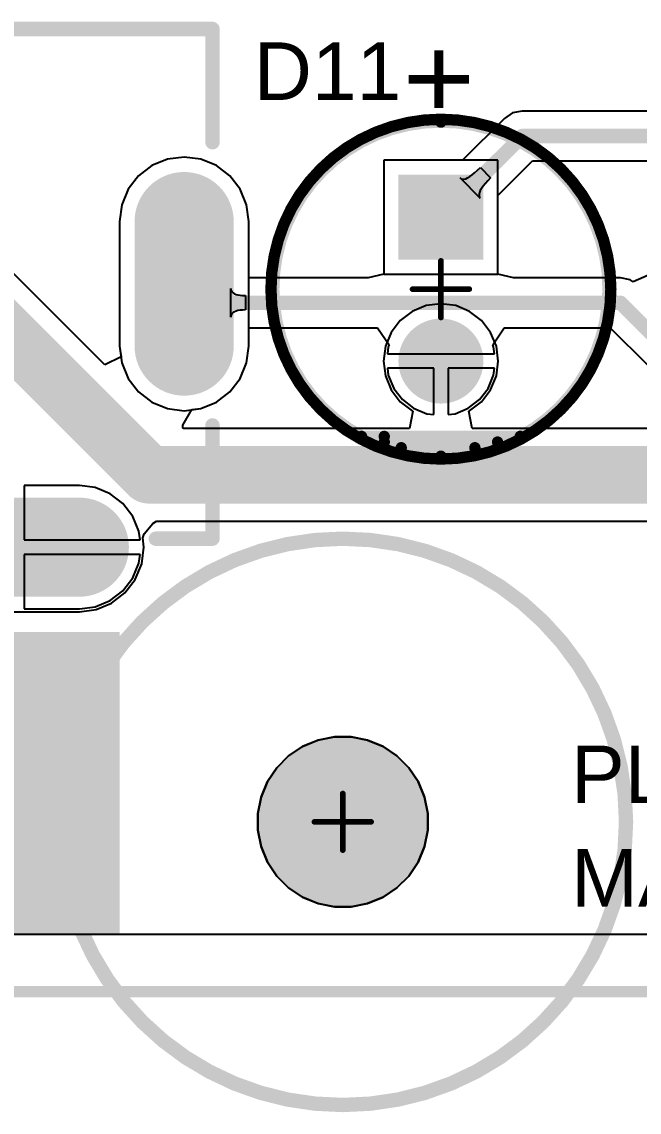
# Model space of a CAD drawing. Header units: inches. Extents: x -0.14 to 3.29, y -0.08 to 7.88.
# Drawn here: x 0.289 to 0.718, y -0.084 to 0.674 of the extents above; entities that cross this region are included whole.
import ezdxf

# ---------------------------------------------------------------- set-up
doc = ezdxf.new("R2010")
doc.units = ezdxf.units.IN
doc.header["$MEASUREMENT"] = 0
for name, color, linetype in [('Board outline', 6, 'Continuous'), ('Bottom Layer', 5, 'Continuous'), ('Bottom Solder', 6, 'Continuous'), ('Multi-Layer', 9, 'Continuous'), ('Pad Holes', 156, 'Continuous'), ('PCBD Notes', 76, 'Continuous'), ('PCBM Notes', 216, 'Continuous'), ('Top 3D Body', 56, 'Continuous'), ('Top Courtyard', 56, 'Continuous'), ('Top Layer', 1, 'Continuous'), ('Top Overlay', 2, 'Continuous'), ('Top Solder', 216, 'Continuous')]:
    doc.layers.add(name, color=color, linetype=linetype)
doc.styles.add('Arial', font='', dxfattribs={"height": 0.2})
doc.styles.get('Arial').set_extended_font_data('Arial')

# ---------------------------------------------------------------- blocks, each defined once
blk = doc.blocks.new('F0972D8A_C5C0_4A84_836D_A9666EE65C2D_390')
at = {"layer": 'Bottom Layer'}
h = blk.add_hatch(color=5, dxfattribs=at)
edge = h.paths.add_edge_path()
edge.add_arc((-0.24409, -0.0502), 0.03248, 180, 360)
edge.add_line((-0.21161, -0.0502), (-0.21161, 0.0502))
edge.add_arc((-0.24409, 0.0502), 0.03248, 0, 180)
edge.add_line((-0.27657, 0.0502), (-0.27657, -0.0502))
h = blk.add_hatch(color=5, dxfattribs=at)
edge = h.paths.add_edge_path()
edge.add_arc((0, -0.04331), 0.03248, 180, 360)
edge.add_line((0.03248, -0.04331), (0.03248, 0.04331))
edge.add_arc((0, 0.04331), 0.03248, 0, 180)
edge.add_line((-0.03248, 0.04331), (-0.03248, -0.04331))
h = blk.add_hatch(color=5, dxfattribs=at)
edge = h.paths.add_edge_path()
edge.add_arc((-0.07284, -0.18307), 0.03248, 270, 450)
edge.add_line((-0.07284, -0.15059), (-0.15945, -0.15059))
edge.add_arc((-0.15945, -0.18307), 0.03248, 90, 270)
edge.add_line((-0.15945, -0.21555), (-0.07284, -0.21555))
at = {"layer": 'Bottom Solder'}
h = blk.add_hatch(color=6, dxfattribs=at)
edge = h.paths.add_edge_path()
edge.add_arc((-0.24409, -0.0502), 0.03445, 180, 360)
edge.add_line((-0.20965, -0.0502), (-0.20965, 0.0502))
edge.add_arc((-0.24409, 0.0502), 0.03445, 0, 180)
edge.add_line((-0.27854, 0.0502), (-0.27854, -0.0502))
h = blk.add_hatch(color=6, dxfattribs=at)
edge = h.paths.add_edge_path()
edge.add_arc((0, -0.04331), 0.03445, 180, 360)
edge.add_line((0.03445, -0.04331), (0.03445, 0.04331))
edge.add_arc((0, 0.04331), 0.03445, 0, 180)
edge.add_line((-0.03445, 0.04331), (-0.03445, -0.04331))
h = blk.add_hatch(color=6, dxfattribs=at)
edge = h.paths.add_edge_path()
edge.add_arc((-0.07284, -0.18307), 0.03445, 270, 450)
edge.add_line((-0.07284, -0.14862), (-0.15945, -0.14862))
edge.add_arc((-0.15945, -0.18307), 0.03445, 90, 270)
edge.add_line((-0.15945, -0.21752), (-0.07284, -0.21752))
at = {"layer": 'Multi-Layer'}
h = blk.add_hatch(color=9, dxfattribs=at)
edge = h.paths.add_edge_path()
edge.add_arc((-0.24409, -0.0502), 0.03248, 180, 360)
edge.add_line((-0.21161, -0.0502), (-0.21161, 0.0502))
edge.add_arc((-0.24409, 0.0502), 0.03248, 0, 180)
edge.add_line((-0.27657, 0.0502), (-0.27657, -0.0502))
h = blk.add_hatch(color=9, dxfattribs=at)
edge = h.paths.add_edge_path()
edge.add_arc((0, -0.04331), 0.03248, 180, 360)
edge.add_line((0.03248, -0.04331), (0.03248, 0.04331))
edge.add_arc((0, 0.04331), 0.03248, 0, 180)
edge.add_line((-0.03248, 0.04331), (-0.03248, -0.04331))
h = blk.add_hatch(color=9, dxfattribs=at)
edge = h.paths.add_edge_path()
edge.add_arc((-0.07284, -0.18307), 0.03248, 270, 450)
edge.add_line((-0.07284, -0.15059), (-0.15945, -0.15059))
edge.add_arc((-0.15945, -0.18307), 0.03248, 90, 270)
edge.add_line((-0.15945, -0.21555), (-0.07284, -0.21555))
at = {"layer": 'Pad Holes'}
h = blk.add_hatch(color=7, dxfattribs=at)
edge = h.paths.add_edge_path()
edge.add_arc((-0.24409, -0.0502), 0.01575, 180, 360)
edge.add_line((-0.22835, -0.0502), (-0.22835, 0.0502))
edge.add_arc((-0.24409, 0.0502), 0.01575, 0, 180)
edge.add_line((-0.25984, 0.0502), (-0.25984, -0.0502))
h = blk.add_hatch(color=7, dxfattribs=at)
edge = h.paths.add_edge_path()
edge.add_arc((0, -0.04331), 0.01575, 180, 360)
edge.add_line((0.01575, -0.04331), (0.01575, 0.04331))
edge.add_arc((0, 0.04331), 0.01575, 0, 180)
edge.add_line((-0.01575, 0.04331), (-0.01575, -0.04331))
h = blk.add_hatch(color=7, dxfattribs=at)
edge = h.paths.add_edge_path()
edge.add_arc((-0.07284, -0.18307), 0.01575, 270, 450)
edge.add_line((-0.07284, -0.16732), (-0.15945, -0.16732))
edge.add_arc((-0.15945, -0.18307), 0.01575, 90, 270)
edge.add_line((-0.15945, -0.19882), (-0.07284, -0.19882))
at = {"layer": 'Top Layer'}
h = blk.add_hatch(color=1, dxfattribs=at)
edge = h.paths.add_edge_path()
edge.add_arc((-0.24409, -0.0502), 0.03248, 180, 360)
edge.add_line((-0.21161, -0.0502), (-0.21161, 0.0502))
edge.add_arc((-0.24409, 0.0502), 0.03248, 0, 180)
edge.add_line((-0.27657, 0.0502), (-0.27657, -0.0502))
h = blk.add_hatch(color=1, dxfattribs=at)
edge = h.paths.add_edge_path()
edge.add_arc((0, -0.04331), 0.03248, 180, 360)
edge.add_line((0.03248, -0.04331), (0.03248, 0.04331))
edge.add_arc((0, 0.04331), 0.03248, 0, 180)
edge.add_line((-0.03248, 0.04331), (-0.03248, -0.04331))
h = blk.add_hatch(color=1, dxfattribs=at)
edge = h.paths.add_edge_path()
edge.add_arc((-0.07284, -0.18307), 0.03248, 270, 450)
edge.add_line((-0.07284, -0.15059), (-0.15945, -0.15059))
edge.add_arc((-0.15945, -0.18307), 0.03248, 90, 270)
edge.add_line((-0.15945, -0.21555), (-0.07284, -0.21555))
at = {"layer": 'Top Solder'}
h = blk.add_hatch(color=216, dxfattribs=at)
edge = h.paths.add_edge_path()
edge.add_arc((-0.24409, -0.0502), 0.03445, 180, 360)
edge.add_line((-0.20965, -0.0502), (-0.20965, 0.0502))
edge.add_arc((-0.24409, 0.0502), 0.03445, 0, 180)
edge.add_line((-0.27854, 0.0502), (-0.27854, -0.0502))
h = blk.add_hatch(color=216, dxfattribs=at)
edge = h.paths.add_edge_path()
edge.add_arc((0, -0.04331), 0.03445, 180, 360)
edge.add_line((0.03445, -0.04331), (0.03445, 0.04331))
edge.add_arc((0, 0.04331), 0.03445, 0, 180)
edge.add_line((-0.03445, 0.04331), (-0.03445, -0.04331))
h = blk.add_hatch(color=216, dxfattribs=at)
edge = h.paths.add_edge_path()
edge.add_arc((-0.07284, -0.18307), 0.03445, 270, 450)
edge.add_line((-0.07284, -0.14862), (-0.15945, -0.14862))
edge.add_arc((-0.15945, -0.18307), 0.03445, 90, 270)
edge.add_line((-0.15945, -0.21752), (-0.07284, -0.21752))
at = {"layer": 'Top Overlay'}
for points in [[(-0.53937, 0, 0.01, 0.01, 0), (-0.53937, 0.17717, 0.01, 0.01, 0)], [(-0.53937, 0.17717, 0.01, 0.01, 0), (-0.46063, 0.17717, 0.01, 0.01, 0)], [(-0.46063, 0.17717, 0.01, 0.01, 0), (0.01968, 0.17717, 0.01, 0.01, 0)], [(0.01968, 0.09843, 0.01, 0.01, 0), (0.01968, 0.17717, 0.01, 0.01, 0)], [(-0.53937, -0.17717, 0.01, 0.01, 0), (-0.53937, 0, 0.01, 0.01, 0)], [(0.01968, -0.17717, 0.01, 0.01, 0), (0.01968, -0.09842, 0.01, 0.01, 0)], [(-0.53937, -0.17717, 0.01, 0.01, 0), (-0.46063, -0.17717, 0.01, 0.01, 0)], [(-0.46063, -0.17717, 0.01, 0.01, 0), (-0.21654, -0.17717, 0.01, 0.01, 0)], [(-0.01969, -0.17717, 0.01, 0.01, 0), (0.01968, -0.17717, 0.01, 0.01, 0)]]:
    blk.add_lwpolyline(points, format="xyseb", dxfattribs=at)
for points in [[(-0.54187, 0.17717, 0.005, 0.005, 1), (-0.53687, 0.17717, 0.005, 0.005, 1)], [(-0.54187, 0.17717, 0.005, 0.005, 1), (-0.53687, 0.17717, 0.005, 0.005, 1)], [(-0.46313, 0.17717, 0.005, 0.005, 1), (-0.45813, 0.17717, 0.005, 0.005, 1)], [(-0.46313, 0.17717, 0.005, 0.005, 1), (-0.45813, 0.17717, 0.005, 0.005, 1)], [(0.01718, 0.17717, 0.005, 0.005, 1), (0.02218, 0.17717, 0.005, 0.005, 1)], [(0.01718, 0.17717, 0.005, 0.005, 1), (0.02218, 0.17717, 0.005, 0.005, 1)], [(0.01718, 0.09843, 0.005, 0.005, 1), (0.02218, 0.09843, 0.005, 0.005, 1)], [(-0.54187, 0, 0.005, 0.005, 1), (-0.53687, 0, 0.005, 0.005, 1)], [(-0.54187, 0, 0.005, 0.005, 1), (-0.53687, 0, 0.005, 0.005, 1)], [(0.01718, -0.09842, 0.005, 0.005, 1), (0.02218, -0.09842, 0.005, 0.005, 1)], [(-0.54187, -0.17717, 0.005, 0.005, 1), (-0.53687, -0.17717, 0.005, 0.005, 1)], [(-0.54187, -0.17717, 0.005, 0.005, 1), (-0.53687, -0.17717, 0.005, 0.005, 1)], [(-0.46313, -0.17717, 0.005, 0.005, 1), (-0.45813, -0.17717, 0.005, 0.005, 1)], [(-0.46313, -0.17717, 0.005, 0.005, 1), (-0.45813, -0.17717, 0.005, 0.005, 1)], [(-0.21904, -0.17717, 0.005, 0.005, 1), (-0.21404, -0.17717, 0.005, 0.005, 1)], [(-0.02219, -0.17717, 0.005, 0.005, 1), (-0.01719, -0.17717, 0.005, 0.005, 1)], [(0.01718, -0.17717, 0.005, 0.005, 1), (0.02218, -0.17717, 0.005, 0.005, 1)], [(0.01718, -0.17717, 0.005, 0.005, 1), (0.02218, -0.17717, 0.005, 0.005, 1)]]:
    blk.add_lwpolyline(points, format="xyseb", close=True, dxfattribs=at)
blk = doc.blocks.new('FIDUCIAL_IPC_7351A_395')
at = {"layer": 'Top Layer'}
h = blk.add_hatch(color=1, dxfattribs=at)
edge = h.paths.add_edge_path()
edge.add_arc((0, 0), 0.01969, 0, 360)
at = {"layer": 'Top Solder'}
h = blk.add_hatch(color=216, dxfattribs=at)
edge = h.paths.add_edge_path()
edge.add_arc((0, 0), 0.05906, 0, 360)
at = {"layer": 'PCBD Notes'}
for points in [[(0.19685, 0, 0.01, 0.01, 1), (-0.19685, 0, 0.01, 0.01, 1)], [(-0.19935, 0, 0.005, 0.005, 1), (-0.19435, 0, 0.005, 0.005, 1)], [(0.19435, 0, 0.005, 0.005, 1), (0.19935, 0, 0.005, 0.005, 1)]]:
    blk.add_lwpolyline(points, format="xyseb", close=True, dxfattribs=at)
at = {"layer": 'Top Courtyard'}
for points in [[(0, -0.01969, 0.00394, 0.00394, 0), (0, 0.01968, 0.00394, 0.00394, 0)], [(-0.01969, 0, 0.00394, 0.00394, 0), (0.01968, 0, 0.00394, 0.00394, 0)]]:
    blk.add_lwpolyline(points, format="xyseb", dxfattribs=at)
for points in [[(-0.00098, 0.01968, 0.00197, 0.00197, 1), (0.00099, 0.01968, 0.00197, 0.00197, 1)], [(-0.02067, 0, 0.00197, 0.00197, 1), (-0.0187, 0, 0.00197, 0.00197, 1)], [(0.0187, 0, 0.00197, 0.00197, 1), (0.02067, 0, 0.00197, 0.00197, 1)], [(-0.00098, -0.01969, 0.00197, 0.00197, 1), (0.00099, -0.01969, 0.00197, 0.00197, 1)]]:
    blk.add_lwpolyline(points, format="xyseb", close=True, dxfattribs=at)
at = {"layer": 'Top Layer'}
for p, q in [((-0.02797, 0.05233), (-0.01723, 0.05679)), ((-0.01723, 0.05679), (-0.00582, 0.05906)), ((-0.00582, 0.05906), (0, 0.05906)), ((0, 0.05906), (0.00582, 0.05906)), ((0.00582, 0.05906), (0.01723, 0.05679)), ((0.01723, 0.05679), (0.02797, 0.05233)), ((-0.04587, 0.03765), (-0.03765, 0.04587)), ((-0.03765, 0.04587), (-0.02797, 0.05233)), ((0.02797, 0.05233), (0.03765, 0.04587)), ((0.03765, 0.04587), (0.04587, 0.03765)), ((-0.05233, 0.02797), (-0.04587, 0.03765)), ((0.04587, 0.03765), (0.05233, 0.02797)), ((-0.05679, 0.01723), (-0.05233, 0.02797)), ((0.05233, 0.02797), (0.05679, 0.01723)), ((-0.05906, 0.00582), (-0.05679, 0.01723)), ((0.05679, 0.01723), (0.05906, 0.00582)), ((-0.05906, 0), (-0.05906, 0.00582)), ((-0.05906, -0.00582), (-0.05906, 0)), ((0.05906, 0.00582), (0.05906, 0)), ((0.05906, 0), (0.05906, -0.00582)), ((-0.05679, -0.01723), (-0.05906, -0.00582)), ((0.05906, -0.00582), (0.05679, -0.01723)), ((-0.05233, -0.02797), (-0.05679, -0.01723)), ((0.05679, -0.01723), (0.05233, -0.02797)), ((-0.04587, -0.03765), (-0.05233, -0.02797)), ((0.05233, -0.02797), (0.04587, -0.03765)), ((-0.03765, -0.04587), (-0.04587, -0.03765)), ((0.04587, -0.03765), (0.03765, -0.04587)), ((-0.02797, -0.05233), (-0.03765, -0.04587)), ((-0.01723, -0.05679), (-0.02797, -0.05233)), ((0.02797, -0.05233), (0.01723, -0.05679)), ((0.03765, -0.04587), (0.02797, -0.05233)), ((-0.00582, -0.05906), (-0.01723, -0.05679)), ((0, -0.05906), (-0.00582, -0.05906)), ((0, -0.05906), (0, -0.05906)), ((0.00582, -0.05906), (0, -0.05906)), ((0.01723, -0.05679), (0.00582, -0.05906))]:
    blk.add_line(p, q, dxfattribs=at)
blk = doc.blocks.new('ED49B4F6_595F_4D62_96BB_D7184CAA9B94_397')
at = {"layer": 'Bottom Layer'}
blk.add_hatch(color=5, dxfattribs=at).paths.add_polyline_path([(-0.02244, -0.02756), (-0.07756, -0.02756), (-0.07756, 0.02756), (-0.02244, 0.02756)])
h = blk.add_hatch(color=5, dxfattribs=at)
edge = h.paths.add_edge_path()
edge.add_arc((0.05, 0), 0.02756, 0, 360)
at = {"layer": 'Bottom Solder'}
blk.add_hatch(color=6, dxfattribs=at).paths.add_polyline_path([(-0.02047, -0.02953), (-0.07953, -0.02953), (-0.07953, 0.02953), (-0.02047, 0.02953)])
h = blk.add_hatch(color=6, dxfattribs=at)
edge = h.paths.add_edge_path()
edge.add_arc((0.05, 0), 0.02953, 0, 360)
at = {"layer": 'Multi-Layer'}
blk.add_hatch(color=9, dxfattribs=at).paths.add_polyline_path([(-0.02244, -0.02756), (-0.07756, -0.02756), (-0.07756, 0.02756), (-0.02244, 0.02756)])
h = blk.add_hatch(color=9, dxfattribs=at)
edge = h.paths.add_edge_path()
edge.add_arc((0.05, 0), 0.02756, 0, 360)
at = {"layer": 'Pad Holes'}
h = blk.add_hatch(color=7, dxfattribs=at)
edge = h.paths.add_edge_path()
edge.add_arc((-0.05, 0), 0.0175, 0, 360)
h = blk.add_hatch(color=7, dxfattribs=at)
edge = h.paths.add_edge_path()
edge.add_arc((0.05, 0), 0.0175, 0, 360)
at = {"layer": 'Top Layer'}
blk.add_hatch(color=1, dxfattribs=at).paths.add_polyline_path([(-0.02244, -0.02756), (-0.07756, -0.02756), (-0.07756, 0.02756), (-0.02244, 0.02756)])
h = blk.add_hatch(color=1, dxfattribs=at)
edge = h.paths.add_edge_path()
edge.add_arc((0.05, 0), 0.02756, 0, 360)
at = {"layer": 'Top Solder'}
blk.add_hatch(color=216, dxfattribs=at).paths.add_polyline_path([(-0.02047, -0.02953), (-0.07953, -0.02953), (-0.07953, 0.02953), (-0.02047, 0.02953)])
h = blk.add_hatch(color=216, dxfattribs=at)
edge = h.paths.add_edge_path()
edge.add_arc((0.05, 0), 0.02953, 0, 360)
at = {"layer": 'Top 3D Body'}
for points in [[(0.11614, 0, 0.00394, 0.00394, 1), (-0.11614, 0, 0.00394, 0.00394, 1)], [(-0.11713, 0, 0.00197, 0.00197, 1), (-0.11516, 0, 0.00197, 0.00197, 1)], [(0.11516, 0, 0.00197, 0.00197, 1), (0.11713, 0, 0.00197, 0.00197, 1)]]:
    blk.add_lwpolyline(points, format="xyseb", close=True, dxfattribs=at)
at = {"layer": 'Top Courtyard'}
for points in [[(0.12008, 0, 0.00394, 0.00394, 1), (-0.12008, 0, 0.00394, 0.00394, 1)], [(-0.00099, 0.01968, 0.00197, 0.00197, 1), (0.00098, 0.01968, 0.00197, 0.00197, 1)], [(-0.12106, 0, 0.00197, 0.00197, 1), (-0.11909, 0, 0.00197, 0.00197, 1)], [(-0.02067, 0, 0.00197, 0.00197, 1), (-0.0187, 0, 0.00197, 0.00197, 1)], [(0.0187, 0, 0.00197, 0.00197, 1), (0.02067, 0, 0.00197, 0.00197, 1)], [(0.11909, 0, 0.00197, 0.00197, 1), (0.12106, 0, 0.00197, 0.00197, 1)], [(-0.00099, -0.01969, 0.00197, 0.00197, 1), (0.00098, -0.01969, 0.00197, 0.00197, 1)]]:
    blk.add_lwpolyline(points, format="xyseb", close=True, dxfattribs=at)
for points in [[(0, -0.01969, 0.00394, 0.00394, 0), (0, 0.01968, 0.00394, 0.00394, 0)], [(0.01969, 0, 0.00394, 0.00394, 0), (-0.01968, 0, 0.00394, 0.00394, 0)]]:
    blk.add_lwpolyline(points, format="xyseb", dxfattribs=at)
at = {"layer": 'Top Overlay'}
for points in [[(0.11614, 0, 0.00787, 0.00787, 1), (-0.11614, 0, 0.00787, 0.00787, 1)], [(0.10039, 0.05512, 0.00394, 0.00394, 1), (0.10433, 0.05512, 0.00394, 0.00394, 1)], [(0.10433, 0.03937, 0.00394, 0.00394, 1), (0.10827, 0.03937, 0.00394, 0.00394, 1)], [(0.10827, 0.02362, 0.00394, 0.00394, 1), (0.1122, 0.02362, 0.00394, 0.00394, 1)], [(-0.11811, 0, 0.00394, 0.00394, 1), (-0.11417, 0, 0.00394, 0.00394, 1)], [(0.11417, 0, 0.00394, 0.00394, 1), (0.11811, 0, 0.00394, 0.00394, 1)], [(0.10827, -0.02756, 0.00394, 0.00394, 1), (0.1122, -0.02756, 0.00394, 0.00394, 1)], [(0.10039, -0.03937, 0.00394, 0.00394, 1), (0.10433, -0.03937, 0.00394, 0.00394, 1)], [(0.10039, -0.03937, 0.00394, 0.00394, 1), (0.10433, -0.03937, 0.00394, 0.00394, 1)], [(0.10433, -0.03937, 0.00394, 0.00394, 1), (0.10827, -0.03937, 0.00394, 0.00394, 1)], [(0.10039, -0.05512, 0.00394, 0.00394, 1), (0.10433, -0.05512, 0.00394, 0.00394, 1)]]:
    blk.add_lwpolyline(points, format="xyseb", close=True, dxfattribs=at)
for points in [[(0.10236, -0.03937, 0.00787, 0.00787, 0), (0.10236, 0.05512, 0.00787, 0.00787, 0)], [(0.1063, -0.03937, 0.00787, 0.00787, 0), (0.1063, 0.03937, 0.00787, 0.00787, 0)], [(0.11024, -0.02756, 0.00787, 0.00787, 0), (0.11024, 0.02362, 0.00787, 0.00787, 0)], [(0.10236, -0.05512, 0.00787, 0.00787, 0), (0.10236, -0.03937, 0.00787, 0.00787, 0)]]:
    blk.add_lwpolyline(points, format="xyseb", dxfattribs=at)
at = {"layer": 'Top Overlay', "style": 'Arial'}
blk.add_text('+', height=0.05906, dxfattribs=at).set_placement((-0.17, -0.03))

msp = doc.modelspace()

# ---------------------------------------------------------------- hatches: boundary and pattern name
at = {"layer": 'Top Layer'}
msp.add_hatch(color=1, dxfattribs=at).paths.add_polyline_path([(0.19887, 0.04), (0.35671, 0.04), (0.35671, 0.25), (0.19887, 0.25)])

# ---------------------------------------------------------------- linework, layer by layer
at = {"layer": 'Board outline'}
msp.add_lwpolyline([(0.11811, 0, 0.00787, 0.00787, 0), (3.0315, 0, 0.00787, 0.00787, 0)], format="xyseb", dxfattribs=at)
at = {"layer": 'Bottom Layer'}
for p, q in [((0.38996, 0.57877), (0.37914, 0.57429)), ((0.40157, 0.5803), (0.38996, 0.57877)), ((0.41319, 0.57877), (0.40157, 0.5803)), ((0.42401, 0.57429), (0.41319, 0.57877)), ((0.61956, 0.57799), (0.54044, 0.57799)), ((0.54044, 0.57799), (0.54044, 0.49887)), ((0.61956, 0.49887), (0.61956, 0.57799)), ((0.37914, 0.57429), (0.36985, 0.56716)), ((0.4333, 0.56716), (0.42401, 0.57429)), ((0.36985, 0.56716), (0.36272, 0.55787)), ((0.44043, 0.55787), (0.4333, 0.56716)), ((0.36272, 0.55787), (0.35824, 0.54704)), ((0.44491, 0.54704), (0.44043, 0.55787)), ((0.35824, 0.54704), (0.35671, 0.53543)), ((0.44644, 0.53543), (0.44491, 0.54704)), ((0.35671, 0.53543), (0.35671, 0.44882)), ((0.44644, 0.44882), (0.44644, 0.53543)), ((0.34633, 0.43573), (0.26705, 0.51502)), ((0.54044, 0.49887), (0.61956, 0.49887)), ((0.58, 0.47833), (0.56967, 0.47697)), ((0.59033, 0.47697), (0.58, 0.47833)), ((0.56005, 0.47298), (0.55179, 0.46664)), ((0.56967, 0.47697), (0.56005, 0.47298)), ((0.59995, 0.47298), (0.59033, 0.47697)), ((0.60821, 0.46664), (0.59995, 0.47298)), ((0.55179, 0.46664), (0.54545, 0.45838)), ((0.61455, 0.45838), (0.60821, 0.46664)), ((0.54545, 0.45838), (0.54146, 0.44875)), ((0.61854, 0.44875), (0.61455, 0.45838)), ((0.35671, 0.44882), (0.35769, 0.44134)), ((0.44491, 0.43721), (0.44644, 0.44882)), ((0.54146, 0.44875), (0.5401, 0.43843)), ((0.6199, 0.43843), (0.61854, 0.44875)), ((0.35769, 0.44134), (0.34633, 0.43573)), ((0.44043, 0.42639), (0.44491, 0.43721)), ((0.5401, 0.43843), (0.54146, 0.4281)), ((0.61854, 0.4281), (0.6199, 0.43843)), ((0.4333, 0.4171), (0.44043, 0.42639)), ((0.54146, 0.4281), (0.54545, 0.41848)), ((0.61455, 0.41848), (0.61854, 0.4281)), ((0.42401, 0.40997), (0.4333, 0.4171)), ((0.54545, 0.41848), (0.55179, 0.41021)), ((0.60821, 0.41021), (0.61455, 0.41848)), ((0.41319, 0.40548), (0.42401, 0.40997)), ((0.55179, 0.41021), (0.56005, 0.40387)), ((0.59995, 0.40387), (0.60821, 0.41021)), ((0.4007, 0.39379), (0.40696, 0.40466)), ((0.40696, 0.40466), (0.41319, 0.40548)), ((0.56059, 0.40365), (0.55821, 0.39165)), ((0.56005, 0.40387), (0.56059, 0.40365)), ((0.59941, 0.40365), (0.59995, 0.40387)), ((0.60179, 0.39165), (0.59941, 0.40365)), ((0.40057, 0.39221), (0.4007, 0.39379)), ((0.40092, 0.39165), (0.40057, 0.39221)), ((0.55821, 0.39165), (0.40092, 0.39165)), ((0.8104, 0.39165), (0.60179, 0.39165)), ((0.37978, 0.32547), (0.3824, 0.32709)), ((0.3824, 0.32709), (0.82377, 0.32709)), ((0.37275, 0.31556), (0.37382, 0.31843)), ((0.37382, 0.31843), (0.37978, 0.32547)), ((0.3736, 0.30906), (0.37275, 0.31556)), ((0.37207, 0.29744), (0.3736, 0.30906)), ((0.36759, 0.28662), (0.37207, 0.29744)), ((0.36046, 0.27733), (0.36759, 0.28662)), ((0.35117, 0.2702), (0.36046, 0.27733)), ((0.32874, 0.26419), (0.34035, 0.26572)), ((0.34035, 0.26572), (0.35117, 0.2702)), ((0.24212, 0.26419), (0.32874, 0.26419)), ((2.93139, 0.03971), (0.21821, 0.03971))]:
    msp.add_line(p, q, dxfattribs=at)
for points in [[(0.23477, 0.50165, 0.04, 0.04, 0), (0.37705, 0.35937, 0.04, 0.04, 0)], [(0.37705, 0.35937, 0.04, 0.04, 0), (0.82377, 0.35937, 0.04, 0.04, 0)]]:
    msp.add_lwpolyline(points, format="xyseb", dxfattribs=at)
msp.add_lwpolyline([(0.36705, 0.35937, 0.02, 0.02, 1), (0.38705, 0.35937, 0.02, 0.02, 1)], format="xyseb", close=True, dxfattribs=at)
msp.add_lwpolyline([(0.36705, 0.35937, 0.02, 0.02, 1), (0.38705, 0.35937, 0.02, 0.02, 1)], format="xyseb", close=True, dxfattribs=at)
at = {"layer": 'Top Layer'}
for p, q in [((0.62424, 0.60718), (0.59505, 0.57799)), ((0.62986, 0.61093), (0.62424, 0.60718)), ((0.6365, 0.61225), (0.62986, 0.61093)), ((0.62986, 0.61093), (0.62986, 0.61093)), ((0.72552, 0.61225), (0.6365, 0.61225)), ((0.38996, 0.57877), (0.37914, 0.57429)), ((0.40157, 0.5803), (0.38996, 0.57877)), ((0.41319, 0.57877), (0.40157, 0.5803)), ((0.42401, 0.57429), (0.41319, 0.57877)), ((0.59505, 0.57799), (0.54044, 0.57799)), ((0.54044, 0.57799), (0.54044, 0.50832)), ((0.61956, 0.55347), (0.64368, 0.57759)), ((0.64368, 0.57759), (0.75138, 0.57759)), ((0.37914, 0.57429), (0.36985, 0.56716)), ((0.4333, 0.56716), (0.42401, 0.57429)), ((0.60169, 0.56781), (0.60346, 0.56924)), ((0.60346, 0.56924), (0.60744, 0.57294)), ((0.60744, 0.57294), (0.61451, 0.56587)), ((0.36985, 0.56716), (0.36272, 0.55787)), ((0.44043, 0.55787), (0.4333, 0.56716)), ((0.60732, 0.55172), (0.5933, 0.56575)), ((0.5933, 0.56575), (0.59406, 0.56519)), ((0.59406, 0.56519), (0.59497, 0.56492)), ((0.59497, 0.56492), (0.59603, 0.56493)), ((0.59603, 0.56493), (0.59723, 0.56523)), ((0.59723, 0.56523), (0.59857, 0.56581)), ((0.59857, 0.56581), (0.60006, 0.56667)), ((0.60006, 0.56667), (0.60169, 0.56781)), ((0.61252, 0.5638), (0.60938, 0.56011)), ((0.61451, 0.56587), (0.61252, 0.5638)), ((0.36272, 0.55787), (0.35824, 0.54704)), ((0.44491, 0.54704), (0.44043, 0.55787)), ((0.60651, 0.55446), (0.60649, 0.5534)), ((0.60649, 0.5534), (0.60677, 0.55249)), ((0.6068, 0.55565), (0.60651, 0.55446)), ((0.60738, 0.557), (0.6068, 0.55565)), ((0.60824, 0.55848), (0.60738, 0.557)), ((0.60938, 0.56011), (0.60824, 0.55848)), ((0.61956, 0.50832), (0.61956, 0.55347)), ((0.35824, 0.54704), (0.35671, 0.53543)), ((0.44644, 0.53543), (0.44491, 0.54704)), ((0.60677, 0.55249), (0.60732, 0.55172)), ((0.35671, 0.53543), (0.35671, 0.44882)), ((0.44644, 0.49632), (0.44644, 0.53543)), ((0.54044, 0.50832), (0.54044, 0.49887)), ((0.61956, 0.49887), (0.61956, 0.50832)), ((0.5295, 0.49632), (0.44644, 0.49632)), ((0.54044, 0.49887), (0.5295, 0.49632)), ((0.6305, 0.49632), (0.61956, 0.49887)), ((0.70483, 0.49632), (0.6305, 0.49632)), ((0.71147, 0.495), (0.70483, 0.49632)), ((0.71352, 0.49363), (0.71147, 0.495)), ((0.71147, 0.495), (0.71147, 0.495)), ((0.7248, 0.49828), (0.71352, 0.49363)), ((0.43397, 0.46898), (0.43397, 0.48898)), ((0.43397, 0.48898), (0.43407, 0.48803)), ((0.43407, 0.48803), (0.43438, 0.48718)), ((0.43438, 0.48718), (0.43488, 0.48643)), ((0.43488, 0.48643), (0.43559, 0.48578)), ((0.43559, 0.48578), (0.4365, 0.48523)), ((0.4365, 0.48523), (0.43761, 0.48478)), ((0.43761, 0.48478), (0.43893, 0.48443)), ((0.43893, 0.48443), (0.44045, 0.48418)), ((0.44045, 0.48418), (0.44217, 0.48403)), ((0.44217, 0.48403), (0.44409, 0.48398)), ((0.44409, 0.48398), (0.44409, 0.47398)), ((0.43438, 0.47078), (0.43407, 0.46993)), ((0.43488, 0.47153), (0.43438, 0.47078)), ((0.43559, 0.47218), (0.43488, 0.47153)), ((0.4365, 0.47273), (0.43559, 0.47218)), ((0.43761, 0.47318), (0.4365, 0.47273)), ((0.43893, 0.47353), (0.43761, 0.47318)), ((0.44045, 0.47378), (0.43893, 0.47353)), ((0.44217, 0.47393), (0.44045, 0.47378)), ((0.44409, 0.47398), (0.44217, 0.47393)), ((0.43407, 0.46993), (0.43397, 0.46898)), ((0.44644, 0.44882), (0.44644, 0.46165)), ((0.44644, 0.46165), (0.53598, 0.46165)), ((0.53598, 0.46165), (0.544, 0.44965)), ((0.616, 0.44965), (0.62402, 0.46165)), ((0.62402, 0.46165), (0.69765, 0.46165)), ((0.69765, 0.46165), (0.72371, 0.4356)), ((0.35671, 0.44882), (0.35824, 0.43721)), ((0.44491, 0.43721), (0.44644, 0.44882)), ((0.54341, 0.44823), (0.54278, 0.44343)), ((0.544, 0.44965), (0.54341, 0.44823)), ((0.61659, 0.44823), (0.616, 0.44965)), ((0.61722, 0.44343), (0.61659, 0.44823)), ((0.54278, 0.44343), (0.58, 0.44343)), ((0.58, 0.44343), (0.61722, 0.44343)), ((0.35824, 0.43721), (0.36272, 0.42639)), ((0.44043, 0.42639), (0.44491, 0.43721)), ((0.575, 0.43343), (0.54278, 0.43343)), ((0.54278, 0.43343), (0.54341, 0.42862)), ((0.575, 0.4012), (0.575, 0.43343)), ((0.61722, 0.43343), (0.585, 0.43343)), ((0.585, 0.43343), (0.585, 0.4012)), ((0.61659, 0.42862), (0.61722, 0.43343)), ((0.36272, 0.42639), (0.36985, 0.4171)), ((0.4333, 0.4171), (0.44043, 0.42639)), ((0.54341, 0.42862), (0.54719, 0.41948)), ((0.61281, 0.41948), (0.61659, 0.42862)), ((0.36985, 0.4171), (0.37914, 0.40997)), ((0.42401, 0.40997), (0.4333, 0.4171)), ((0.54719, 0.41948), (0.55321, 0.41164)), ((0.60679, 0.41164), (0.61281, 0.41948)), ((0.37914, 0.40997), (0.38996, 0.40548)), ((0.41319, 0.40548), (0.42401, 0.40997)), ((0.55321, 0.41164), (0.56106, 0.40562)), ((0.59894, 0.40562), (0.60679, 0.41164)), ((0.38996, 0.40548), (0.40157, 0.40395)), ((0.40157, 0.40395), (0.41319, 0.40548)), ((0.56106, 0.40562), (0.5702, 0.40183)), ((0.5702, 0.40183), (0.575, 0.4012)), ((0.585, 0.4012), (0.5898, 0.40183)), ((0.5898, 0.40183), (0.59894, 0.40562)), ((0.32874, 0.3519), (0.29043, 0.3519)), ((0.29043, 0.3519), (0.29043, 0.31406)), ((0.33983, 0.35044), (0.32874, 0.3519)), ((0.35016, 0.34616), (0.33983, 0.35044)), ((0.35904, 0.33935), (0.35016, 0.34616)), ((0.36585, 0.33048), (0.35904, 0.33935)), ((0.37013, 0.32015), (0.36585, 0.33048)), ((0.37093, 0.31406), (0.37013, 0.32015)), ((0.29043, 0.31406), (0.37093, 0.31406)), ((0.37093, 0.30406), (0.29043, 0.30406)), ((0.29043, 0.30406), (0.29043, 0.26621)), ((0.37013, 0.29797), (0.37093, 0.30406)), ((0.36585, 0.28763), (0.37013, 0.29797)), ((0.35904, 0.27876), (0.36585, 0.28763)), ((0.35016, 0.27195), (0.35904, 0.27876)), ((0.29043, 0.26621), (0.32874, 0.26621)), ((0.32874, 0.26621), (0.33983, 0.26767)), ((0.33983, 0.26767), (0.35016, 0.27195)), ((0.49459, 0.1749), (0.48384, 0.17044)), ((0.50599, 0.17717), (0.49459, 0.1749)), ((0.51763, 0.17717), (0.50599, 0.17717)), ((0.52904, 0.1749), (0.51763, 0.17717)), ((0.53978, 0.17044), (0.52904, 0.1749)), ((0.48384, 0.17044), (0.47417, 0.16398)), ((0.54946, 0.16398), (0.53978, 0.17044)), ((0.47417, 0.16398), (0.46594, 0.15576)), ((0.55768, 0.15576), (0.54946, 0.16398)), ((0.46594, 0.15576), (0.45948, 0.14608)), ((0.56414, 0.14608), (0.55768, 0.15576)), ((0.45948, 0.14608), (0.45503, 0.13534)), ((0.5686, 0.13534), (0.56414, 0.14608)), ((0.45503, 0.13534), (0.45276, 0.12393)), ((0.57087, 0.12393), (0.5686, 0.13534)), ((0.45276, 0.12393), (0.45276, 0.11229)), ((0.57087, 0.11229), (0.57087, 0.12393)), ((0.45276, 0.11229), (0.45503, 0.10088)), ((0.5686, 0.10088), (0.57087, 0.11229)), ((0.45503, 0.10088), (0.45948, 0.09014)), ((0.56414, 0.09014), (0.5686, 0.10088)), ((0.45948, 0.09014), (0.46594, 0.08046)), ((0.55768, 0.08046), (0.56414, 0.09014)), ((0.46594, 0.08046), (0.47417, 0.07224)), ((0.54946, 0.07224), (0.55768, 0.08046)), ((0.47417, 0.07224), (0.48384, 0.06578)), ((0.53978, 0.06578), (0.54946, 0.07224)), ((0.48384, 0.06578), (0.49459, 0.06132)), ((0.49459, 0.06132), (0.50599, 0.05906)), ((0.51763, 0.05906), (0.52904, 0.06132)), ((0.52904, 0.06132), (0.53978, 0.06578)), ((0.50599, 0.05906), (0.51763, 0.05906)), ((2.93604, 0.03971), (0.21356, 0.03971))]:
    msp.add_line(p, q, dxfattribs=at)
for points in [[(0.58, 0.53843, 0.01, 0.01, 0), (0.6365, 0.59492, 0.01, 0.01, 0)], [(0.6365, 0.59492, 0.01, 0.01, 0), (0.75138, 0.59492, 0.01, 0.01, 0)], [(0.40157, 0.49213, 0.01, 0.01, 0), (0.41472, 0.47898, 0.01, 0.01, 0)], [(0.41472, 0.47898, 0.01, 0.01, 0), (0.70483, 0.47898, 0.01, 0.01, 0)], [(0.70483, 0.47898, 0.01, 0.01, 0), (0.75343, 0.43039, 0.01, 0.01, 0)]]:
    msp.add_lwpolyline(points, format="xyseb", dxfattribs=at)
for points in [[(0.634, 0.59492, 0.005, 0.005, 1), (0.639, 0.59492, 0.005, 0.005, 1)], [(0.634, 0.59492, 0.005, 0.005, 1), (0.639, 0.59492, 0.005, 0.005, 1)], [(0.5775, 0.53843, 0.005, 0.005, 1), (0.5825, 0.53843, 0.005, 0.005, 1)], [(0.39907, 0.49213, 0.005, 0.005, 1), (0.40407, 0.49213, 0.005, 0.005, 1)], [(0.41222, 0.47898, 0.005, 0.005, 1), (0.41722, 0.47898, 0.005, 0.005, 1)], [(0.41222, 0.47898, 0.005, 0.005, 1), (0.41722, 0.47898, 0.005, 0.005, 1)], [(0.70233, 0.47898, 0.005, 0.005, 1), (0.70733, 0.47898, 0.005, 0.005, 1)], [(0.70233, 0.47898, 0.005, 0.005, 1), (0.70733, 0.47898, 0.005, 0.005, 1)]]:
    msp.add_lwpolyline(points, format="xyseb", close=True, dxfattribs=at)

# ---------------------------------------------------------------- block references
for name, p, rotation in [('F0972D8A_C5C0_4A84_836D_A9666EE65C2D_390', (0.40157, 0.49213), 360), ('ED49B4F6_595F_4D62_96BB_D7184CAA9B94_397', (0.58, 0.48843), 270)]:
    msp.add_blockref(name, p, dxfattribs=dict(rotation=rotation))
msp.add_blockref('FIDUCIAL_IPC_7351A_395', (0.51181, 0.11811))

# ---------------------------------------------------------------- texts
at = {"layer": 'PCBM Notes', "style": 'Arial'}
for s, p in [('PLACE YOUR', (0.67045, 0.13111)), ('MARKINGS  HERE', (0.67045, 0.05912))]:
    msp.add_text(s, height=0.04, rotation=360, dxfattribs=at).set_placement(p)
at = {"layer": 'Top Overlay', "style": 'Arial'}
msp.add_text('D11', height=0.04, dxfattribs=at).set_placement((0.45, 0.62))

doc.saveas('drawing.dxf')
